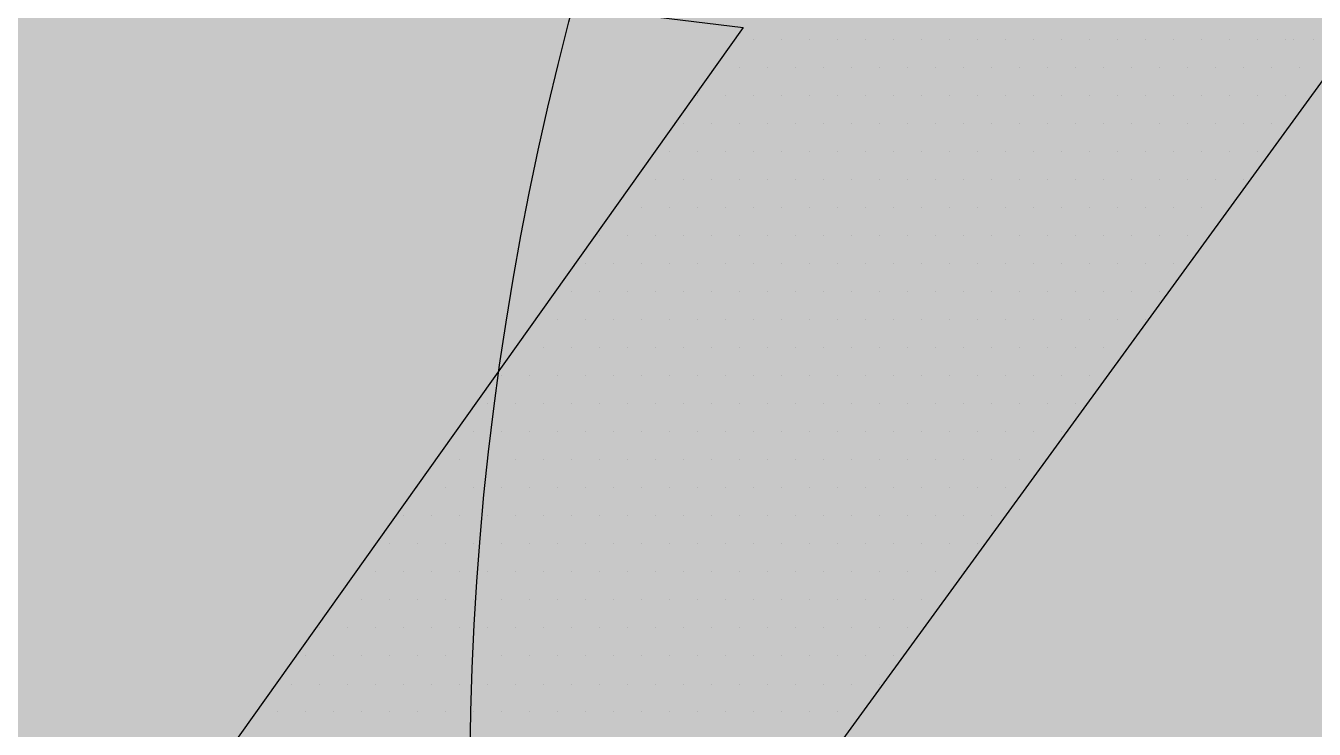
# Paper-space layout 'Layout1' of a CAD drawing. Extents: x -43 to 2298, y -18 to 768.
# Drawn here: x 133.15 to 135.683, y 261.716 to 263.099 of the extents above; entities that cross this region are included whole.
import ezdxf

# ---------------------------------------------------------------- set-up
doc = ezdxf.new("R2010")
doc.units = 0
doc.header["$LTSCALE"] = 2
doc.linetypes.add('CACHEX2', pattern=[0.75, 0.5, -0.25])
doc.layers.add('CARTOUCHE', color=7, linetype='Continuous')
doc.layers.add('LOGO', color=7, linetype='Continuous')

# ---------------------------------------------------------------- blocks, each defined once
blk = doc.blocks.new('A$C715108E3')
at = {"layer": 'LOGO', "color": 131}
for p, q in [((-19.0715, -11.5885), (-19.0715, -11.5885)), ((-19.0099, -11.5885), (-19.0099, -11.5885)), ((-18.9186, -11.5885), (-18.9186, -11.5885)), ((-18.8268, -11.5885), (-18.8268, -11.5885)), ((-18.7349, -11.5885), (-18.7349, -11.5885)), ((-18.6429, -11.5885), (-18.6429, -11.5885)), ((-18.5517, -11.5885), (-18.5517, -11.5885)), ((-18.4598, -11.5885), (-18.4598, -11.5885)), ((-18.3678, -11.5885), (-18.3678, -11.5885)), ((-18.2765, -11.5885), (-18.2765, -11.5885)), ((-18.1847, -11.5885), (-18.1847, -11.5885)), ((-18.0929, -11.5885), (-18.0929, -11.5885)), ((-18.0014, -11.5885), (-18.0014, -11.5885)), ((-17.9096, -11.5885), (-17.9096, -11.5885)), ((-17.8176, -11.5885), (-17.8176, -11.5885)), ((-17.7263, -11.5885), (-17.7263, -11.5885)), ((-17.6341, -11.5885), (-17.6341, -11.5885)), ((-17.5422, -11.5885), (-17.5422, -11.5885)), ((-17.4504, -11.5885), (-17.4504, -11.5885)), ((-17.359, -11.5885), (-17.359, -11.5885)), ((-17.2671, -11.5885), (-17.2671, -11.5885)), ((-17.2416, -11.5885), (-17.2416, -11.5885)), ((-17.1753, -11.5885), (-17.1753, -11.5885)), ((-19.1369, -11.6798), (-19.1369, -11.6798)), ((-19.0564, -11.6798), (-19.0564, -11.6798)), ((-18.9643, -11.6798), (-18.9643, -11.6798)), ((-18.8725, -11.6798), (-18.8725, -11.6798)), ((-18.7811, -11.6798), (-18.7811, -11.6798)), ((-18.689, -11.6798), (-18.689, -11.6798)), ((-18.5974, -11.6798), (-18.5974, -11.6798)), ((-18.5054, -11.6798), (-18.5054, -11.6798)), ((-18.4141, -11.6798), (-18.4141, -11.6798)), ((-18.3221, -11.6798), (-18.3221, -11.6798)), ((-18.2301, -11.6798), (-18.2301, -11.6798)), ((-18.139, -11.6798), (-18.139, -11.6798)), ((-18.0468, -11.6798), (-18.0468, -11.6798)), ((-17.9549, -11.6798), (-17.9549, -11.6798)), ((-17.8639, -11.6798), (-17.8639, -11.6798)), ((-17.7718, -11.6798), (-17.7718, -11.6798)), ((-17.68, -11.6798), (-17.68, -11.6798)), ((-17.588, -11.6798), (-17.588, -11.6798)), ((-17.4967, -11.6798), (-17.4967, -11.6798)), ((-17.4051, -11.6798), (-17.4051, -11.6798)), ((-17.3129, -11.6798), (-17.3129, -11.6798)), ((-17.2214, -11.6798), (-17.2214, -11.6798)), ((-19.202, -11.7722), (-19.202, -11.7722)), ((-19.1939, -11.7722), (-19.1939, -11.7722)), ((-19.1019, -11.7722), (-19.1019, -11.7722)), ((-19.0099, -11.7722), (-19.0099, -11.7722)), ((-18.9186, -11.7722), (-18.9186, -11.7722)), ((-18.8268, -11.7722), (-18.8268, -11.7722)), ((-18.7349, -11.7722), (-18.7349, -11.7722)), ((-18.6429, -11.7722), (-18.6429, -11.7722)), ((-18.5517, -11.7722), (-18.5517, -11.7722)), ((-18.4598, -11.7722), (-18.4598, -11.7722)), ((-18.3678, -11.7722), (-18.3678, -11.7722)), ((-18.2765, -11.7722), (-18.2765, -11.7722)), ((-18.1847, -11.7722), (-18.1847, -11.7722)), ((-18.0929, -11.7722), (-18.0929, -11.7722)), ((-18.0014, -11.7722), (-18.0014, -11.7722)), ((-17.9096, -11.7722), (-17.9096, -11.7722)), ((-17.8176, -11.7722), (-17.8176, -11.7722)), ((-17.7263, -11.7722), (-17.7263, -11.7722)), ((-17.6341, -11.7722), (-17.6341, -11.7722)), ((-17.5422, -11.7722), (-17.5422, -11.7722)), ((-17.4504, -11.7722), (-17.4504, -11.7722)), ((-17.359, -11.7722), (-17.359, -11.7722)), ((-17.2671, -11.7722), (-17.2671, -11.7722)), ((-19.2672, -11.8636), (-19.2672, -11.8636)), ((-19.2397, -11.8636), (-19.2397, -11.8636)), ((-19.1476, -11.8636), (-19.1476, -11.8636)), ((-19.0564, -11.8636), (-19.0564, -11.8636)), ((-18.9643, -11.8636), (-18.9643, -11.8636)), ((-18.8725, -11.8636), (-18.8725, -11.8636)), ((-18.7811, -11.8636), (-18.7811, -11.8636)), ((-18.689, -11.8636), (-18.689, -11.8636)), ((-18.5974, -11.8636), (-18.5974, -11.8636)), ((-18.5054, -11.8636), (-18.5054, -11.8636)), ((-18.4141, -11.8636), (-18.4141, -11.8636)), ((-18.3221, -11.8636), (-18.3221, -11.8636)), ((-18.2301, -11.8636), (-18.2301, -11.8636)), ((-18.139, -11.8636), (-18.139, -11.8636)), ((-18.0468, -11.8636), (-18.0468, -11.8636)), ((-17.9549, -11.8636), (-17.9549, -11.8636)), ((-17.8639, -11.8636), (-17.8639, -11.8636)), ((-17.7718, -11.8636), (-17.7718, -11.8636)), ((-17.68, -11.8636), (-17.68, -11.8636)), ((-17.588, -11.8636), (-17.588, -11.8636)), ((-17.4967, -11.8636), (-17.4967, -11.8636)), ((-17.4051, -11.8636), (-17.4051, -11.8636)), ((-17.3129, -11.8636), (-17.3129, -11.8636)), ((-19.3328, -11.9553), (-19.3328, -11.9553)), ((-19.2852, -11.9553), (-19.2852, -11.9553)), ((-19.1939, -11.9553), (-19.1939, -11.9553)), ((-19.1019, -11.9553), (-19.1019, -11.9553)), ((-19.0099, -11.9553), (-19.0099, -11.9553)), ((-18.9186, -11.9553), (-18.9186, -11.9553)), ((-18.8268, -11.9553), (-18.8268, -11.9553)), ((-18.7349, -11.9553), (-18.7349, -11.9553)), ((-18.6429, -11.9553), (-18.6429, -11.9553)), ((-18.5517, -11.9553), (-18.5517, -11.9553)), ((-18.4598, -11.9553), (-18.4598, -11.9553)), ((-18.3678, -11.9553), (-18.3678, -11.9553)), ((-18.2765, -11.9553), (-18.2765, -11.9553)), ((-18.1847, -11.9553), (-18.1847, -11.9553)), ((-18.0929, -11.9553), (-18.0929, -11.9553)), ((-18.0014, -11.9553), (-18.0014, -11.9553)), ((-17.9096, -11.9553), (-17.9096, -11.9553)), ((-17.8176, -11.9553), (-17.8176, -11.9553)), ((-17.7263, -11.9553), (-17.7263, -11.9553)), ((-17.6341, -11.9553), (-17.6341, -11.9553)), ((-17.5422, -11.9553), (-17.5422, -11.9553)), ((-17.4504, -11.9553), (-17.4504, -11.9553)), ((-17.359, -11.9553), (-17.359, -11.9553)), ((-19.3976, -12.0473), (-19.3976, -12.0473)), ((-19.3317, -12.0473), (-19.3317, -12.0473)), ((-19.2397, -12.0473), (-19.2397, -12.0473)), ((-19.1476, -12.0473), (-19.1476, -12.0473)), ((-19.0564, -12.0473), (-19.0564, -12.0473)), ((-18.9643, -12.0473), (-18.9643, -12.0473)), ((-18.8725, -12.0473), (-18.8725, -12.0473)), ((-18.7811, -12.0473), (-18.7811, -12.0473)), ((-18.689, -12.0473), (-18.689, -12.0473)), ((-18.5974, -12.0473), (-18.5974, -12.0473)), ((-18.5054, -12.0473), (-18.5054, -12.0473)), ((-18.4141, -12.0473), (-18.4141, -12.0473)), ((-18.3221, -12.0473), (-18.3221, -12.0473)), ((-18.2301, -12.0473), (-18.2301, -12.0473)), ((-18.139, -12.0473), (-18.139, -12.0473)), ((-18.0468, -12.0473), (-18.0468, -12.0473)), ((-17.9549, -12.0473), (-17.9549, -12.0473)), ((-17.8639, -12.0473), (-17.8639, -12.0473)), ((-17.7718, -12.0473), (-17.7718, -12.0473)), ((-17.68, -12.0473), (-17.68, -12.0473)), ((-17.588, -12.0473), (-17.588, -12.0473)), ((-17.4967, -12.0473), (-17.4967, -12.0473)), ((-17.4051, -12.0473), (-17.4051, -12.0473)), ((-19.4636, -12.1388), (-19.4636, -12.1388)), ((-19.377, -12.1388), (-19.377, -12.1388)), ((-19.2852, -12.1388), (-19.2852, -12.1388)), ((-19.1939, -12.1388), (-19.1939, -12.1388)), ((-19.1019, -12.1388), (-19.1019, -12.1388)), ((-19.0099, -12.1388), (-19.0099, -12.1388)), ((-18.9186, -12.1388), (-18.9186, -12.1388)), ((-18.8268, -12.1388), (-18.8268, -12.1388)), ((-18.7349, -12.1388), (-18.7349, -12.1388)), ((-18.6429, -12.1388), (-18.6429, -12.1388)), ((-18.5517, -12.1388), (-18.5517, -12.1388)), ((-18.4598, -12.1388), (-18.4598, -12.1388)), ((-18.3678, -12.1388), (-18.3678, -12.1388)), ((-18.2765, -12.1388), (-18.2765, -12.1388)), ((-18.1847, -12.1388), (-18.1847, -12.1388)), ((-18.0929, -12.1388), (-18.0929, -12.1388)), ((-18.0014, -12.1388), (-18.0014, -12.1388)), ((-17.9096, -12.1388), (-17.9096, -12.1388)), ((-17.8176, -12.1388), (-17.8176, -12.1388)), ((-17.7263, -12.1388), (-17.7263, -12.1388)), ((-17.6341, -12.1388), (-17.6341, -12.1388)), ((-17.5422, -12.1388), (-17.5422, -12.1388)), ((-17.4504, -12.1388), (-17.4504, -12.1388)), ((-19.5288, -12.23), (-19.5288, -12.23)), ((-19.5146, -12.23), (-19.5146, -12.23)), ((-19.4228, -12.23), (-19.4228, -12.23)), ((-19.3317, -12.23), (-19.3317, -12.23)), ((-19.2397, -12.23), (-19.2397, -12.23)), ((-19.1476, -12.23), (-19.1476, -12.23)), ((-19.0564, -12.23), (-19.0564, -12.23)), ((-18.9643, -12.23), (-18.9643, -12.23)), ((-18.8725, -12.23), (-18.8725, -12.23)), ((-18.7811, -12.23), (-18.7811, -12.23)), ((-18.689, -12.23), (-18.689, -12.23)), ((-18.5974, -12.23), (-18.5974, -12.23)), ((-18.5054, -12.23), (-18.5054, -12.23)), ((-18.4141, -12.23), (-18.4141, -12.23)), ((-18.3221, -12.23), (-18.3221, -12.23)), ((-18.2301, -12.23), (-18.2301, -12.23)), ((-18.139, -12.23), (-18.139, -12.23)), ((-18.0468, -12.23), (-18.0468, -12.23)), ((-17.9549, -12.23), (-17.9549, -12.23)), ((-17.8639, -12.23), (-17.8639, -12.23)), ((-17.7718, -12.23), (-17.7718, -12.23)), ((-17.68, -12.23), (-17.68, -12.23)), ((-17.588, -12.23), (-17.588, -12.23)), ((-19.594, -12.3224), (-19.594, -12.3224)), ((-19.5605, -12.3224), (-19.5605, -12.3224)), ((-19.4689, -12.3224), (-19.4689, -12.3224)), ((-19.377, -12.3224), (-19.377, -12.3224)), ((-19.2852, -12.3224), (-19.2852, -12.3224)), ((-19.1939, -12.3224), (-19.1939, -12.3224)), ((-19.1019, -12.3224), (-19.1019, -12.3224)), ((-19.0099, -12.3224), (-19.0099, -12.3224)), ((-18.9186, -12.3224), (-18.9186, -12.3224)), ((-18.8268, -12.3224), (-18.8268, -12.3224)), ((-18.7349, -12.3224), (-18.7349, -12.3224)), ((-18.6429, -12.3224), (-18.6429, -12.3224)), ((-18.5517, -12.3224), (-18.5517, -12.3224)), ((-18.4598, -12.3224), (-18.4598, -12.3224)), ((-18.3678, -12.3224), (-18.3678, -12.3224)), ((-18.2765, -12.3224), (-18.2765, -12.3224)), ((-18.1847, -12.3224), (-18.1847, -12.3224)), ((-18.0929, -12.3224), (-18.0929, -12.3224)), ((-18.0014, -12.3224), (-18.0014, -12.3224)), ((-17.9096, -12.3224), (-17.9096, -12.3224)), ((-17.8176, -12.3224), (-17.8176, -12.3224)), ((-17.7263, -12.3224), (-17.7263, -12.3224)), ((-17.6341, -12.3224), (-17.6341, -12.3224)), ((-19.6593, -12.4139), (-19.6593, -12.4139)), ((-19.6068, -12.4139), (-19.6068, -12.4139)), ((-19.5146, -12.4139), (-19.5146, -12.4139)), ((-19.4228, -12.4139), (-19.4228, -12.4139)), ((-19.3317, -12.4139), (-19.3317, -12.4139)), ((-19.2397, -12.4139), (-19.2397, -12.4139)), ((-19.1476, -12.4139), (-19.1476, -12.4139)), ((-19.0564, -12.4139), (-19.0564, -12.4139)), ((-18.9643, -12.4139), (-18.9643, -12.4139)), ((-18.8725, -12.4139), (-18.8725, -12.4139)), ((-18.7811, -12.4139), (-18.7811, -12.4139)), ((-18.689, -12.4139), (-18.689, -12.4139)), ((-18.5974, -12.4139), (-18.5974, -12.4139)), ((-18.5054, -12.4139), (-18.5054, -12.4139)), ((-18.4141, -12.4139), (-18.4141, -12.4139)), ((-18.3221, -12.4139), (-18.3221, -12.4139)), ((-18.2301, -12.4139), (-18.2301, -12.4139)), ((-18.139, -12.4139), (-18.139, -12.4139)), ((-18.0468, -12.4139), (-18.0468, -12.4139)), ((-17.9549, -12.4139), (-17.9549, -12.4139)), ((-17.8639, -12.4139), (-17.8639, -12.4139)), ((-17.7718, -12.4139), (-17.7718, -12.4139)), ((-17.68, -12.4139), (-17.68, -12.4139)), ((-19.7245, -12.5053), (-19.7245, -12.5053)), ((-19.6525, -12.5053), (-19.6525, -12.5053)), ((-19.5605, -12.5053), (-19.5605, -12.5053)), ((-19.4689, -12.5053), (-19.4689, -12.5053)), ((-19.377, -12.5053), (-19.377, -12.5053)), ((-19.2852, -12.5053), (-19.2852, -12.5053)), ((-19.1939, -12.5053), (-19.1939, -12.5053)), ((-19.1019, -12.5053), (-19.1019, -12.5053)), ((-19.0099, -12.5053), (-19.0099, -12.5053)), ((-18.9186, -12.5053), (-18.9186, -12.5053)), ((-18.8268, -12.5053), (-18.8268, -12.5053)), ((-18.7349, -12.5053), (-18.7349, -12.5053)), ((-18.6429, -12.5053), (-18.6429, -12.5053)), ((-18.5517, -12.5053), (-18.5517, -12.5053)), ((-18.4598, -12.5053), (-18.4598, -12.5053)), ((-18.3678, -12.5053), (-18.3678, -12.5053)), ((-18.2765, -12.5053), (-18.2765, -12.5053)), ((-18.1847, -12.5053), (-18.1847, -12.5053)), ((-18.0929, -12.5053), (-18.0929, -12.5053)), ((-18.0014, -12.5053), (-18.0014, -12.5053)), ((-17.9096, -12.5053), (-17.9096, -12.5053)), ((-17.8176, -12.5053), (-17.8176, -12.5053)), ((-17.7263, -12.5053), (-17.7263, -12.5053)), ((-19.7897, -12.5977), (-19.7897, -12.5977)), ((-19.6979, -12.5977), (-19.6979, -12.5977)), ((-19.6068, -12.5977), (-19.6068, -12.5977)), ((-19.5146, -12.5977), (-19.5146, -12.5977)), ((-19.4228, -12.5977), (-19.4228, -12.5977)), ((-19.3317, -12.5977), (-19.3317, -12.5977)), ((-19.2397, -12.5977), (-19.2397, -12.5977)), ((-19.1476, -12.5977), (-19.1476, -12.5977)), ((-19.0564, -12.5977), (-19.0564, -12.5977)), ((-18.9643, -12.5977), (-18.9643, -12.5977)), ((-18.8725, -12.5977), (-18.8725, -12.5977)), ((-18.7811, -12.5977), (-18.7811, -12.5977)), ((-18.689, -12.5977), (-18.689, -12.5977)), ((-18.5974, -12.5977), (-18.5974, -12.5977)), ((-18.5054, -12.5977), (-18.5054, -12.5977)), ((-18.4141, -12.5977), (-18.4141, -12.5977)), ((-18.3221, -12.5977), (-18.3221, -12.5977)), ((-18.2301, -12.5977), (-18.2301, -12.5977)), ((-18.139, -12.5977), (-18.139, -12.5977)), ((-18.0468, -12.5977), (-18.0468, -12.5977)), ((-17.9549, -12.5977), (-17.9549, -12.5977)), ((-17.8639, -12.5977), (-17.8639, -12.5977)), ((-19.8551, -12.6892), (-19.8551, -12.6892)), ((-19.8354, -12.6892), (-19.8354, -12.6892)), ((-19.7444, -12.6892), (-19.7444, -12.6892)), ((-19.6525, -12.6892), (-19.6525, -12.6892)), ((-19.5605, -12.6892), (-19.5605, -12.6892)), ((-19.4689, -12.6892), (-19.4689, -12.6892)), ((-19.377, -12.6892), (-19.377, -12.6892)), ((-19.2852, -12.6892), (-19.2852, -12.6892)), ((-19.1939, -12.6892), (-19.1939, -12.6892)), ((-19.1019, -12.6892), (-19.1019, -12.6892)), ((-19.0099, -12.6892), (-19.0099, -12.6892)), ((-18.9186, -12.6892), (-18.9186, -12.6892)), ((-18.8268, -12.6892), (-18.8268, -12.6892)), ((-18.7349, -12.6892), (-18.7349, -12.6892)), ((-18.6429, -12.6892), (-18.6429, -12.6892)), ((-18.5517, -12.6892), (-18.5517, -12.6892)), ((-18.4598, -12.6892), (-18.4598, -12.6892)), ((-18.3678, -12.6892), (-18.3678, -12.6892)), ((-18.2765, -12.6892), (-18.2765, -12.6892)), ((-18.1847, -12.6892), (-18.1847, -12.6892)), ((-18.0929, -12.6892), (-18.0929, -12.6892)), ((-18.0014, -12.6892), (-18.0014, -12.6892)), ((-17.9096, -12.6892), (-17.9096, -12.6892)), ((-19.9205, -12.7805), (-19.9205, -12.7805)), ((-19.8817, -12.7805), (-19.8817, -12.7805)), ((-19.7897, -12.7805), (-19.7897, -12.7805)), ((-19.6979, -12.7805), (-19.6979, -12.7805)), ((-19.6068, -12.7805), (-19.6068, -12.7805)), ((-19.5146, -12.7805), (-19.5146, -12.7805)), ((-19.4228, -12.7805), (-19.4228, -12.7805)), ((-19.3317, -12.7805), (-19.3317, -12.7805)), ((-19.2397, -12.7805), (-19.2397, -12.7805)), ((-19.1476, -12.7805), (-19.1476, -12.7805)), ((-19.0564, -12.7805), (-19.0564, -12.7805)), ((-18.9643, -12.7805), (-18.9643, -12.7805)), ((-18.8725, -12.7805), (-18.8725, -12.7805)), ((-18.7811, -12.7805), (-18.7811, -12.7805)), ((-18.689, -12.7805), (-18.689, -12.7805)), ((-18.5974, -12.7805), (-18.5974, -12.7805)), ((-18.5054, -12.7805), (-18.5054, -12.7805)), ((-18.4141, -12.7805), (-18.4141, -12.7805)), ((-18.3221, -12.7805), (-18.3221, -12.7805)), ((-18.2301, -12.7805), (-18.2301, -12.7805)), ((-18.139, -12.7805), (-18.139, -12.7805)), ((-18.0468, -12.7805), (-18.0468, -12.7805)), ((-17.9549, -12.7805), (-17.9549, -12.7805)), ((-19.9856, -12.8729), (-19.9856, -12.8729)), ((-19.9275, -12.8729), (-19.9275, -12.8729)), ((-19.8354, -12.8729), (-19.8354, -12.8729)), ((-19.7444, -12.8729), (-19.7444, -12.8729)), ((-19.6525, -12.8729), (-19.6525, -12.8729)), ((-19.5605, -12.8729), (-19.5605, -12.8729)), ((-19.4689, -12.8729), (-19.4689, -12.8729)), ((-19.377, -12.8729), (-19.377, -12.8729)), ((-19.2852, -12.8729), (-19.2852, -12.8729)), ((-19.1939, -12.8729), (-19.1939, -12.8729)), ((-19.1019, -12.8729), (-19.1019, -12.8729)), ((-19.0099, -12.8729), (-19.0099, -12.8729)), ((-18.9186, -12.8729), (-18.9186, -12.8729)), ((-18.8268, -12.8729), (-18.8268, -12.8729)), ((-18.7349, -12.8729), (-18.7349, -12.8729)), ((-18.6429, -12.8729), (-18.6429, -12.8729)), ((-18.5517, -12.8729), (-18.5517, -12.8729)), ((-18.4598, -12.8729), (-18.4598, -12.8729)), ((-18.3678, -12.8729), (-18.3678, -12.8729)), ((-18.2765, -12.8729), (-18.2765, -12.8729)), ((-18.1847, -12.8729), (-18.1847, -12.8729)), ((-18.0929, -12.8729), (-18.0929, -12.8729)), ((-18.0014, -12.8729), (-18.0014, -12.8729)), ((-20.051, -12.9641), (-20.051, -12.9641)), ((-19.9737, -12.9641), (-19.9737, -12.9641)), ((-19.8817, -12.9641), (-19.8817, -12.9641)), ((-19.7897, -12.9641), (-19.7897, -12.9641)), ((-19.6979, -12.9641), (-19.6979, -12.9641)), ((-19.6068, -12.9641), (-19.6068, -12.9641)), ((-19.5146, -12.9641), (-19.5146, -12.9641)), ((-19.4228, -12.9641), (-19.4228, -12.9641)), ((-19.3317, -12.9641), (-19.3317, -12.9641)), ((-19.2397, -12.9641), (-19.2397, -12.9641)), ((-19.1476, -12.9641), (-19.1476, -12.9641)), ((-19.0564, -12.9641), (-19.0564, -12.9641)), ((-18.9643, -12.9641), (-18.9643, -12.9641)), ((-18.8725, -12.9641), (-18.8725, -12.9641)), ((-18.7811, -12.9641), (-18.7811, -12.9641)), ((-18.689, -12.9641), (-18.689, -12.9641)), ((-18.5974, -12.9641), (-18.5974, -12.9641)), ((-18.5054, -12.9641), (-18.5054, -12.9641)), ((-18.4141, -12.9641), (-18.4141, -12.9641)), ((-18.3221, -12.9641), (-18.3221, -12.9641)), ((-18.2301, -12.9641), (-18.2301, -12.9641)), ((-18.139, -12.9641), (-18.139, -12.9641)), ((-20.1166, -13.0556), (-20.1166, -13.0556)), ((-20.1113, -13.0556), (-20.1113, -13.0556)), ((-20.0195, -13.0556), (-20.0195, -13.0556)), ((-19.9275, -13.0556), (-19.9275, -13.0556)), ((-19.8354, -13.0556), (-19.8354, -13.0556)), ((-19.7444, -13.0556), (-19.7444, -13.0556)), ((-19.6525, -13.0556), (-19.6525, -13.0556)), ((-19.5605, -13.0556), (-19.5605, -13.0556)), ((-19.4689, -13.0556), (-19.4689, -13.0556)), ((-19.377, -13.0556), (-19.377, -13.0556)), ((-19.2852, -13.0556), (-19.2852, -13.0556)), ((-19.1939, -13.0556), (-19.1939, -13.0556)), ((-19.1019, -13.0556), (-19.1019, -13.0556)), ((-19.0099, -13.0556), (-19.0099, -13.0556)), ((-18.9186, -13.0556), (-18.9186, -13.0556)), ((-18.8268, -13.0556), (-18.8268, -13.0556)), ((-18.7349, -13.0556), (-18.7349, -13.0556)), ((-18.6429, -13.0556), (-18.6429, -13.0556)), ((-18.5517, -13.0556), (-18.5517, -13.0556)), ((-18.4598, -13.0556), (-18.4598, -13.0556)), ((-18.3678, -13.0556), (-18.3678, -13.0556)), ((-18.2765, -13.0556), (-18.2765, -13.0556)), ((-18.1847, -13.0556), (-18.1847, -13.0556)), ((-20.1818, -13.148), (-20.1818, -13.148)), ((-20.157, -13.148), (-20.157, -13.148)), ((-20.065, -13.148), (-20.065, -13.148)), ((-19.9737, -13.148), (-19.9737, -13.148)), ((-19.8817, -13.148), (-19.8817, -13.148)), ((-19.7897, -13.148), (-19.7897, -13.148)), ((-19.6979, -13.148), (-19.6979, -13.148)), ((-19.6068, -13.148), (-19.6068, -13.148)), ((-19.5146, -13.148), (-19.5146, -13.148)), ((-19.4228, -13.148), (-19.4228, -13.148)), ((-19.3317, -13.148), (-19.3317, -13.148)), ((-19.2397, -13.148), (-19.2397, -13.148)), ((-19.1476, -13.148), (-19.1476, -13.148)), ((-19.0564, -13.148), (-19.0564, -13.148)), ((-18.9643, -13.148), (-18.9643, -13.148)), ((-18.8725, -13.148), (-18.8725, -13.148)), ((-18.7811, -13.148), (-18.7811, -13.148)), ((-18.689, -13.148), (-18.689, -13.148)), ((-18.5974, -13.148), (-18.5974, -13.148)), ((-18.5054, -13.148), (-18.5054, -13.148)), ((-18.4141, -13.148), (-18.4141, -13.148)), ((-18.3221, -13.148), (-18.3221, -13.148)), ((-18.2301, -13.148), (-18.2301, -13.148)), ((-20.2472, -13.2392), (-20.2472, -13.2392)), ((-20.2026, -13.2392), (-20.2026, -13.2392)), ((-20.1113, -13.2392), (-20.1113, -13.2392)), ((-20.0195, -13.2392), (-20.0195, -13.2392)), ((-19.9275, -13.2392), (-19.9275, -13.2392)), ((-19.8354, -13.2392), (-19.8354, -13.2392)), ((-19.7444, -13.2392), (-19.7444, -13.2392)), ((-19.6525, -13.2392), (-19.6525, -13.2392)), ((-19.5605, -13.2392), (-19.5605, -13.2392)), ((-19.4689, -13.2392), (-19.4689, -13.2392)), ((-19.377, -13.2392), (-19.377, -13.2392)), ((-19.2852, -13.2392), (-19.2852, -13.2392)), ((-19.1939, -13.2392), (-19.1939, -13.2392)), ((-19.1019, -13.2392), (-19.1019, -13.2392)), ((-19.0099, -13.2392), (-19.0099, -13.2392)), ((-18.9186, -13.2392), (-18.9186, -13.2392)), ((-18.8268, -13.2392), (-18.8268, -13.2392)), ((-18.7349, -13.2392), (-18.7349, -13.2392)), ((-18.6429, -13.2392), (-18.6429, -13.2392)), ((-18.5517, -13.2392), (-18.5517, -13.2392)), ((-18.4598, -13.2392), (-18.4598, -13.2392)), ((-18.3678, -13.2392), (-18.3678, -13.2392)), ((-18.2765, -13.2392), (-18.2765, -13.2392)), ((-20.3124, -13.3309), (-20.3124, -13.3309)), ((-20.2487, -13.3309), (-20.2487, -13.3309)), ((-20.157, -13.3309), (-20.157, -13.3309)), ((-20.065, -13.3309), (-20.065, -13.3309)), ((-19.9737, -13.3309), (-19.9737, -13.3309)), ((-19.8817, -13.3309), (-19.8817, -13.3309)), ((-19.7897, -13.3309), (-19.7897, -13.3309)), ((-19.6979, -13.3309), (-19.6979, -13.3309)), ((-19.6068, -13.3309), (-19.6068, -13.3309)), ((-19.5146, -13.3309), (-19.5146, -13.3309)), ((-19.4228, -13.3309), (-19.4228, -13.3309)), ((-19.3317, -13.3309), (-19.3317, -13.3309)), ((-19.2397, -13.3309), (-19.2397, -13.3309)), ((-19.1476, -13.3309), (-19.1476, -13.3309)), ((-19.0564, -13.3309), (-19.0564, -13.3309)), ((-18.9643, -13.3309), (-18.9643, -13.3309)), ((-18.8725, -13.3309), (-18.8725, -13.3309)), ((-18.7811, -13.3309), (-18.7811, -13.3309)), ((-18.689, -13.3309), (-18.689, -13.3309)), ((-18.5974, -13.3309), (-18.5974, -13.3309)), ((-18.5054, -13.3309), (-18.5054, -13.3309)), ((-18.4141, -13.3309), (-18.4141, -13.3309)), ((-18.3221, -13.3309), (-18.3221, -13.3309)), ((-20.3776, -13.4233), (-20.3776, -13.4233)), ((-20.2946, -13.4233), (-20.2946, -13.4233)), ((-20.2026, -13.4233), (-20.2026, -13.4233)), ((-20.1113, -13.4233), (-20.1113, -13.4233)), ((-20.0195, -13.4233), (-20.0195, -13.4233)), ((-19.9275, -13.4233), (-19.9275, -13.4233)), ((-19.8354, -13.4233), (-19.8354, -13.4233)), ((-19.7444, -13.4233), (-19.7444, -13.4233)), ((-19.6525, -13.4233), (-19.6525, -13.4233)), ((-19.5605, -13.4233), (-19.5605, -13.4233)), ((-19.4689, -13.4233), (-19.4689, -13.4233)), ((-19.377, -13.4233), (-19.377, -13.4233)), ((-19.2852, -13.4233), (-19.2852, -13.4233)), ((-19.1939, -13.4233), (-19.1939, -13.4233)), ((-19.1019, -13.4233), (-19.1019, -13.4233)), ((-19.0099, -13.4233), (-19.0099, -13.4233)), ((-18.9186, -13.4233), (-18.9186, -13.4233)), ((-18.8268, -13.4233), (-18.8268, -13.4233)), ((-18.7349, -13.4233), (-18.7349, -13.4233)), ((-18.6429, -13.4233), (-18.6429, -13.4233)), ((-18.5517, -13.4233), (-18.5517, -13.4233)), ((-18.4598, -13.4233), (-18.4598, -13.4233)), ((-20.443, -13.5147), (-20.443, -13.5147)), ((-20.4322, -13.5147), (-20.4322, -13.5147)), ((-20.3403, -13.5147), (-20.3403, -13.5147)), ((-20.2487, -13.5147), (-20.2487, -13.5147)), ((-20.157, -13.5147), (-20.157, -13.5147)), ((-20.065, -13.5147), (-20.065, -13.5147)), ((-19.9737, -13.5147), (-19.9737, -13.5147)), ((-19.8817, -13.5147), (-19.8817, -13.5147)), ((-19.7897, -13.5147), (-19.7897, -13.5147)), ((-19.6979, -13.5147), (-19.6979, -13.5147)), ((-19.6068, -13.5147), (-19.6068, -13.5147)), ((-19.5146, -13.5147), (-19.5146, -13.5147)), ((-19.4228, -13.5147), (-19.4228, -13.5147)), ((-19.3317, -13.5147), (-19.3317, -13.5147)), ((-19.2397, -13.5147), (-19.2397, -13.5147)), ((-19.1476, -13.5147), (-19.1476, -13.5147)), ((-19.0564, -13.5147), (-19.0564, -13.5147)), ((-18.9643, -13.5147), (-18.9643, -13.5147)), ((-18.8725, -13.5147), (-18.8725, -13.5147)), ((-18.7811, -13.5147), (-18.7811, -13.5147)), ((-18.689, -13.5147), (-18.689, -13.5147)), ((-18.5974, -13.5147), (-18.5974, -13.5147)), ((-18.5054, -13.5147), (-18.5054, -13.5147)), ((-20.5083, -13.6058), (-20.5083, -13.6058)), ((-20.4779, -13.6058), (-20.4779, -13.6058)), ((-20.3864, -13.6058), (-20.3864, -13.6058)), ((-20.2946, -13.6058), (-20.2946, -13.6058)), ((-20.2026, -13.6058), (-20.2026, -13.6058)), ((-20.1113, -13.6058), (-20.1113, -13.6058)), ((-20.0195, -13.6058), (-20.0195, -13.6058)), ((-19.9275, -13.6058), (-19.9275, -13.6058)), ((-19.8354, -13.6058), (-19.8354, -13.6058)), ((-19.7444, -13.6058), (-19.7444, -13.6058)), ((-19.6525, -13.6058), (-19.6525, -13.6058)), ((-19.5605, -13.6058), (-19.5605, -13.6058)), ((-19.4689, -13.6058), (-19.4689, -13.6058)), ((-19.377, -13.6058), (-19.377, -13.6058)), ((-19.2852, -13.6058), (-19.2852, -13.6058)), ((-19.1939, -13.6058), (-19.1939, -13.6058)), ((-19.1019, -13.6058), (-19.1019, -13.6058)), ((-19.0099, -13.6058), (-19.0099, -13.6058)), ((-18.9186, -13.6058), (-18.9186, -13.6058)), ((-18.8268, -13.6058), (-18.8268, -13.6058)), ((-18.7349, -13.6058), (-18.7349, -13.6058)), ((-18.6429, -13.6058), (-18.6429, -13.6058)), ((-18.5517, -13.6058), (-18.5517, -13.6058)), ((-20.5735, -13.6986), (-20.5735, -13.6986)), ((-20.524, -13.6986), (-20.524, -13.6986)), ((-20.4322, -13.6986), (-20.4322, -13.6986)), ((-20.3403, -13.6986), (-20.3403, -13.6986)), ((-20.2487, -13.6986), (-20.2487, -13.6986)), ((-20.157, -13.6986), (-20.157, -13.6986)), ((-20.065, -13.6986), (-20.065, -13.6986)), ((-19.9737, -13.6986), (-19.9737, -13.6986)), ((-19.8817, -13.6986), (-19.8817, -13.6986)), ((-19.7897, -13.6986), (-19.7897, -13.6986)), ((-19.6979, -13.6986), (-19.6979, -13.6986)), ((-19.6068, -13.6986), (-19.6068, -13.6986)), ((-19.5146, -13.6986), (-19.5146, -13.6986)), ((-19.4228, -13.6986), (-19.4228, -13.6986)), ((-19.3317, -13.6986), (-19.3317, -13.6986)), ((-19.2397, -13.6986), (-19.2397, -13.6986)), ((-19.1476, -13.6986), (-19.1476, -13.6986)), ((-19.0564, -13.6986), (-19.0564, -13.6986)), ((-18.9643, -13.6986), (-18.9643, -13.6986)), ((-18.8725, -13.6986), (-18.8725, -13.6986)), ((-18.7811, -13.6986), (-18.7811, -13.6986)), ((-18.689, -13.6986), (-18.689, -13.6986)), ((-18.5974, -13.6986), (-18.5974, -13.6986)), ((-20.6389, -13.7897), (-20.6389, -13.7897)), ((-20.5695, -13.7897), (-20.5695, -13.7897)), ((-20.4779, -13.7897), (-20.4779, -13.7897)), ((-20.3864, -13.7897), (-20.3864, -13.7897)), ((-20.2946, -13.7897), (-20.2946, -13.7897)), ((-20.2026, -13.7897), (-20.2026, -13.7897)), ((-20.1113, -13.7897), (-20.1113, -13.7897)), ((-20.0195, -13.7897), (-20.0195, -13.7897)), ((-19.9275, -13.7897), (-19.9275, -13.7897)), ((-19.8354, -13.7897), (-19.8354, -13.7897)), ((-19.7444, -13.7897), (-19.7444, -13.7897)), ((-19.6525, -13.7897), (-19.6525, -13.7897)), ((-19.5605, -13.7897), (-19.5605, -13.7897)), ((-19.4689, -13.7897), (-19.4689, -13.7897)), ((-19.377, -13.7897), (-19.377, -13.7897)), ((-19.2852, -13.7897), (-19.2852, -13.7897)), ((-19.1939, -13.7897), (-19.1939, -13.7897)), ((-19.1019, -13.7897), (-19.1019, -13.7897)), ((-19.0099, -13.7897), (-19.0099, -13.7897)), ((-18.9186, -13.7897), (-18.9186, -13.7897)), ((-18.8268, -13.7897), (-18.8268, -13.7897)), ((-18.7349, -13.7897), (-18.7349, -13.7897))]:
    blk.add_line(p, q, dxfattribs=at)
blk.add_lwpolyline([(-17.1584, -8.2441), (-18.0286, -7.9298), (-18.0526, -7.5674), (-19.5918, -4.1428), (-19.9715, -4.6917), (-20.3358, -5.3705), (-20.5244, -6.0493), (-18.8268, -9.8581), (-21.759, -9.5491), (-21.8471, -10.1027), (-21.9097, -10.8565), (-21.9352, -11.1957), (-19.0429, -11.5482), (-21.5982, -15.1374), (-21.3595, -15.879), (-21.1447, -16.5576), (-21.0193, -16.9601), (-20.5289, -16.3696), (-17.1333, -11.706)], dxfattribs=at)
blk = doc.blocks.new('A$C581E6685')
at = {"layer": 'LOGO', "color": 32, "linetype": 'CACHEX2', "ltscale": 1.5}
blk.add_ellipse((-38.0538, 23.8138), major_axis=(-19.0311, -3.534), ratio=0.590567, dxfattribs=at)
at = {"layer": 'LOGO', "color": 32}
blk.add_ellipse((-37.6144, 23.8499), major_axis=(-13.5768, -4.2839), ratio=0.791971, dxfattribs=at)
at = {"layer": 'CARTOUCHE'}
blk.add_blockref('A$C715108E3', (-31.6739, 36.3189), dxfattribs=at)

psp = doc.layouts.get("Layout1")

# ---------------------------------------------------------------- hatches: boundary and pattern name
at = {"layer": 'CARTOUCHE', "true_color": 0xffffff}
h = psp.add_hatch(color=7, dxfattribs=at)
h.dxf.hatch_style = 1
edge = h.paths.add_edge_path()
edge.add_spline(control_points=[(127.7197, 272.4748), (127.7197, 261.5837), (127.7197, 250.6925), (127.7197, 246.8525), (131.5597, 246.8525), (177.0989, 246.8525), (222.6382, 246.8525), (226.4782, 246.8525), (226.4782, 250.6925), (226.4782, 261.5837), (226.4782, 272.4748), (226.4782, 276.3148), (222.6382, 276.3148), (177.0989, 276.3148), (131.5597, 276.3148), (127.7197, 276.3148), (127.7197, 272.4748)], knot_values=[0, 0, 0, 1, 1, 2.570796, 2.570796, 3.570796, 3.570796, 5.141593, 5.141593, 6.141593, 6.141593, 7.712389, 7.712389, 8.712389, 8.712389, 10.283185, 10.283185, 10.283185], weights=[1, 1, 1, 0.707107, 1, 1, 1, 0.707107, 1, 1, 1, 0.707107, 1, 1, 1, 0.707107, 1], degree=2, periodic=0)

# ---------------------------------------------------------------- linework, layer by layer
at = {"layer": 'CARTOUCHE'}
psp.add_rational_spline([(127.7197, 272.4748), (127.7197, 261.5837), (127.7197, 250.6925), (127.7197, 246.8525), (131.5597, 246.8525), (177.0989, 246.8525), (222.6382, 246.8525), (226.4782, 246.8525), (226.4782, 250.6925), (226.4782, 261.5837), (226.4782, 272.4748), (226.4782, 276.3148), (222.6382, 276.3148), (177.0989, 276.3148), (131.5597, 276.3148), (127.7197, 276.3148), (127.7197, 272.4748)], [1, 1, 1, 0.707106781187, 1, 1, 1, 0.707106781187, 1, 1, 1, 0.707106781187, 1, 1, 1, 0.707106781187, 1], degree=2, knots=[0, 0, 0, 1, 1, 2.570796, 2.570796, 3.570796, 3.570796, 5.141593, 5.141593, 6.141593, 6.141593, 7.712389, 7.712389, 8.712389, 8.712389, 10.283185, 10.283185, 10.283185], dxfattribs=at)

# ---------------------------------------------------------------- block references
at = {"layer": 'CARTOUCHE', "xscale": 0.6, "yscale": 0.6, "zscale": 0.6}
psp.add_blockref('A$C581E6685', (164.9904, 248.2331), dxfattribs=at)

doc.saveas('drawing.dxf')
